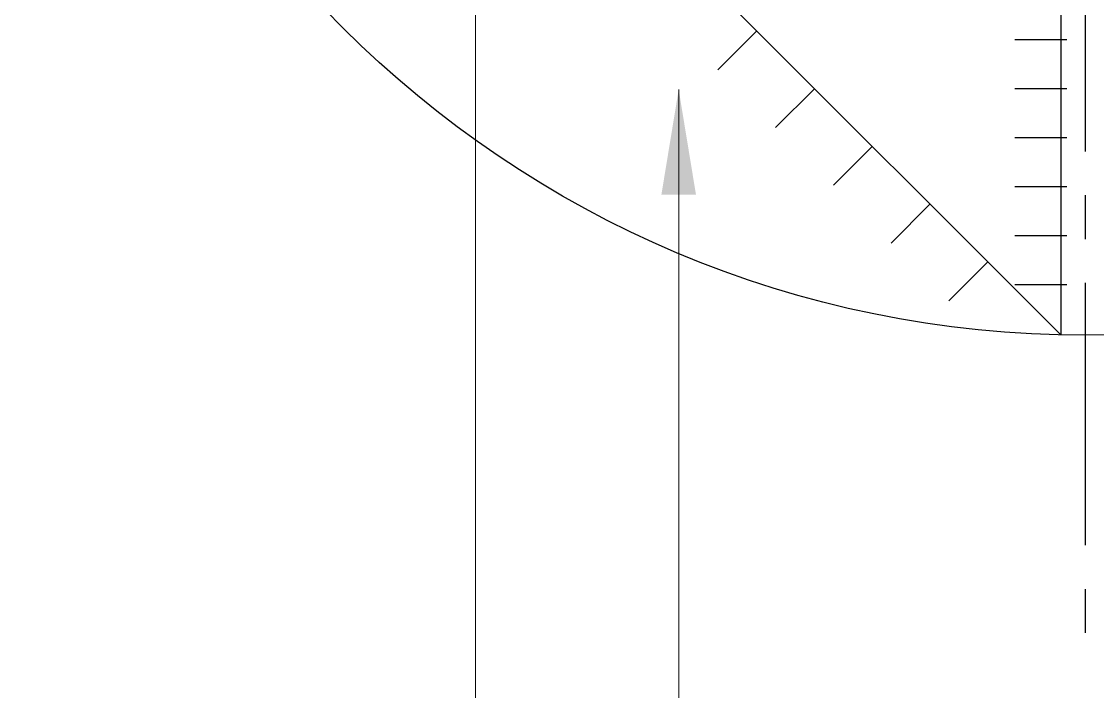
# Model space of a CAD drawing. Header units: millimetres. Extents: x -121190 to 167528, y -50070 to 22631.
# Drawn here: x 23907 to 25444, y 3168 to 4125 of the extents above; entities that cross this region are included whole.
import ezdxf

# ---------------------------------------------------------------- set-up
doc = ezdxf.new("R2010")
doc.units = ezdxf.units.MM
doc.header["$MEASUREMENT"] = 0
doc.linetypes.add('CENTER2', pattern=[1.125, 0.75, -0.125, 0.125, -0.125])
doc.layers.add('10.HATCH', color=9, linetype='Continuous')
doc.layers.add('CDC.01.AXIS', color=160, linetype='CENTER2')
doc.layers.add('CDC_03.BORDER', color=3, linetype='Continuous', lineweight=25)
doc.layers.add('CDC_11.NOTE', color=8, linetype='Continuous', lineweight=18)
doc.styles.get("Standard").update_dxf_attribs({"font": 'txt_____.ttf'})
doc.dimstyles.new('DIM 1-100', dxfattribs={"dimscale": 100, "dimtxt": 4, "dimasz": 1.5, "dimexe": 1, "dimexo": 0, "dimgap": 1, "dimtad": 1, "dimdec": 0, "dimdsep": 46, "dimtxsty": 'Standard', "dimblk": 'ARCHTICK', "dimcen": 0, "dimdle": 1, "dimclrd": 256, "dimclre": 256, "dimclrt": 7, "dimazin": 2, "dimtp": 0.1, "dimtm": 0.1, "dimtfac": 0.71, "dimtdec": 0, "dimtofl": 0, "dimtmove": 2, "dimatfit": 3, "dimfxl": 1, "dimtolj": 1, "dimlwd": -1, "dimlwe": -1, "dimarcsym": 0})

# ---------------------------------------------------------------- blocks, each defined once
blk = doc.blocks.new('_ArchTick')
at = {"color": 0, "linetype": 'ByBlock', "const_width": 0.15}
blk.add_lwpolyline([(-0.5, -0.5), (0.5, 0.5)], dxfattribs=at)

msp = doc.modelspace()

# ---------------------------------------------------------------- linework, layer by layer
at = {"layer": '10.HATCH', "ltscale": 10}
for p, q in [((24901.9, 4056), (24957.4, 4111.5)), ((25326.2, 4099.4), (25396.2, 4099.4)), ((25326.2, 4099.4), (25396.2, 4099.4)), ((25326.3, 4099.4), (25396.3, 4099.4)), ((25326.3, 4099.4), (25396.3, 4099.4)), ((25326.4, 4099.4), (25396.4, 4099.4)), ((25326.4, 4099.4), (25396.4, 4099.4)), ((25326.5, 4099.4), (25396.5, 4099.4)), ((25326.5, 4099.4), (25396.5, 4099.4)), ((25326.6, 4099.4), (25396.6, 4099.4)), ((25326.6, 4099.4), (25396.6, 4099.4)), ((25326.6, 4099.4), (25396.6, 4099.4)), ((25326.7, 4099.4), (25396.7, 4099.4)), ((25326.7, 4099.4), (25396.7, 4099.4)), ((25326.8, 4099.4), (25396.8, 4099.4)), ((25326.8, 4099.4), (25396.8, 4099.4)), ((25326.9, 4099.4), (25396.9, 4099.4)), ((25326.9, 4099.4), (25396.9, 4099.4)), ((25326.9, 4099.4), (25396.9, 4099.4)), ((25327, 4099.4), (25397, 4099.4)), ((25327, 4099.4), (25397, 4099.4)), ((25327.1, 4099.4), (25397.1, 4099.4)), ((25327.1, 4099.4), (25397.1, 4099.4)), ((25327.2, 4099.4), (25397.2, 4099.4)), ((25327.2, 4099.4), (25397.2, 4099.4)), ((25327.3, 4099.4), (25397.3, 4099.4)), ((25327.3, 4099.4), (25397.3, 4099.4)), ((25327.3, 4099.4), (25397.3, 4099.4)), ((25327.4, 4099.4), (25397.4, 4099.4)), ((25327.4, 4099.4), (25397.4, 4099.4)), ((25327.5, 4099.4), (25397.5, 4099.4)), ((25327.5, 4099.4), (25397.5, 4099.4)), ((25327.6, 4099.4), (25397.6, 4099.4)), ((25327.6, 4099.4), (25397.6, 4099.4)), ((25327.6, 4099.4), (25397.6, 4099.4)), ((25327.7, 4099.4), (25397.7, 4099.4)), ((25327.7, 4099.4), (25397.7, 4099.4)), ((25327.8, 4099.4), (25397.8, 4099.4)), ((25327.8, 4099.4), (25397.8, 4099.4)), ((25327.9, 4099.4), (25397.9, 4099.4)), ((25327.9, 4099.4), (25397.9, 4099.4)), ((25328, 4099.4), (25398, 4099.4)), ((25328, 4099.4), (25398, 4099.4)), ((25328, 4099.4), (25398, 4099.4)), ((25328.1, 4099.4), (25398.1, 4099.4)), ((25328.1, 4099.4), (25398.1, 4099.4)), ((25328.2, 4099.4), (25398.2, 4099.4)), ((25328.2, 4099.4), (25398.2, 4099.4)), ((25328.3, 4099.4), (25398.3, 4099.4)), ((25328.3, 4099.4), (25398.3, 4099.4)), ((25328.3, 4099.4), (25398.3, 4099.4)), ((25328.4, 4099.4), (25398.4, 4099.4)), ((25328.4, 4099.4), (25398.4, 4099.4)), ((25328.5, 4099.4), (25398.5, 4099.4)), ((25328.5, 4099.4), (25398.5, 4099.4)), ((25328.6, 4099.4), (25398.6, 4099.4)), ((25328.6, 4099.4), (25398.6, 4099.4)), ((25328.7, 4099.4), (25398.7, 4099.4)), ((25328.7, 4099.4), (25398.7, 4099.4)), ((25328.7, 4099.4), (25398.7, 4099.4)), ((25328.8, 4099.4), (25398.8, 4099.4)), ((25328.8, 4099.4), (25398.8, 4099.4)), ((25328.9, 4099.4), (25398.9, 4099.4)), ((25328.9, 4099.4), (25398.9, 4099.4)), ((25329, 4099.4), (25399, 4099.4)), ((25329, 4099.4), (25399, 4099.4)), ((25329, 4099.4), (25399, 4099.4)), ((25329.1, 4099.4), (25399.1, 4099.4)), ((25329.1, 4099.4), (25399.1, 4099.4)), ((25329.2, 4099.4), (25399.2, 4099.4)), ((25329.2, 4099.4), (25399.2, 4099.4)), ((25329.3, 4099.4), (25399.3, 4099.4)), ((25329.3, 4099.4), (25399.3, 4099.4)), ((25329.4, 4099.4), (25399.4, 4099.4)), ((25329.4, 4099.4), (25399.4, 4099.4)), ((25329.4, 4099.4), (25399.4, 4099.4)), ((25329.5, 4099.4), (25399.5, 4099.4)), ((25329.5, 4099.4), (25399.5, 4099.4)), ((25329.6, 4099.4), (25399.6, 4099.4)), ((25329.6, 4099.4), (25399.6, 4099.4)), ((25329.7, 4099.4), (25399.7, 4099.4)), ((25329.7, 4099.4), (25399.7, 4099.4)), ((25329.7, 4099.4), (25399.7, 4099.4)), ((25329.8, 4099.4), (25399.8, 4099.4)), ((25329.8, 4099.4), (25399.8, 4099.4)), ((25329.9, 4099.4), (25399.9, 4099.4)), ((25329.9, 4099.4), (25399.9, 4099.4)), ((25330, 4099.4), (25400, 4099.4)), ((25330, 4099.4), (25400, 4099.4)), ((25330.1, 4099.4), (25400.1, 4099.4)), ((25330.1, 4099.4), (25400.1, 4099.4)), ((25330.1, 4099.4), (25400.1, 4099.4)), ((25330.2, 4099.4), (25400.2, 4099.4)), ((25330.2, 4099.4), (25400.2, 4099.4)), ((25330.3, 4099.4), (25400.3, 4099.4)), ((25330.3, 4099.4), (25400.3, 4099.4)), ((25330.4, 4099.4), (25400.4, 4099.4)), ((25330.4, 4099.4), (25400.4, 4099.4)), ((25330.4, 4099.4), (25400.4, 4099.4)), ((25330.5, 4099.4), (25400.5, 4099.4)), ((25330.5, 4099.4), (25400.5, 4099.4)), ((24984.4, 3973.6), (25039.9, 4029)), ((25326.2, 4029.4), (25396.2, 4029.4)), ((25326.2, 4029.4), (25396.2, 4029.4)), ((25326.3, 4029.4), (25396.3, 4029.4)), ((25326.3, 4029.4), (25396.3, 4029.4)), ((25326.4, 4029.4), (25396.4, 4029.4)), ((25326.4, 4029.4), (25396.4, 4029.4)), ((25326.5, 4029.4), (25396.5, 4029.4)), ((25326.5, 4029.4), (25396.5, 4029.4)), ((25326.6, 4029.4), (25396.6, 4029.4)), ((25326.6, 4029.4), (25396.6, 4029.4)), ((25326.6, 4029.4), (25396.6, 4029.4)), ((25326.7, 4029.4), (25396.7, 4029.4)), ((25326.7, 4029.4), (25396.7, 4029.4)), ((25326.8, 4029.4), (25396.8, 4029.4)), ((25326.8, 4029.4), (25396.8, 4029.4)), ((25326.9, 4029.4), (25396.9, 4029.4)), ((25326.9, 4029.4), (25396.9, 4029.4)), ((25326.9, 4029.4), (25396.9, 4029.4)), ((25327, 4029.4), (25397, 4029.4)), ((25327, 4029.4), (25397, 4029.4)), ((25327.1, 4029.4), (25397.1, 4029.4)), ((25327.1, 4029.4), (25397.1, 4029.4)), ((25327.2, 4029.4), (25397.2, 4029.4)), ((25327.2, 4029.4), (25397.2, 4029.4)), ((25327.3, 4029.4), (25397.3, 4029.4)), ((25327.3, 4029.4), (25397.3, 4029.4)), ((25327.3, 4029.4), (25397.3, 4029.4)), ((25327.4, 4029.4), (25397.4, 4029.4)), ((25327.4, 4029.4), (25397.4, 4029.4)), ((25327.5, 4029.4), (25397.5, 4029.4)), ((25327.5, 4029.4), (25397.5, 4029.4)), ((25327.6, 4029.4), (25397.6, 4029.4)), ((25327.6, 4029.4), (25397.6, 4029.4)), ((25327.6, 4029.4), (25397.6, 4029.4)), ((25327.7, 4029.4), (25397.7, 4029.4)), ((25327.7, 4029.4), (25397.7, 4029.4)), ((25327.8, 4029.4), (25397.8, 4029.4)), ((25327.8, 4029.4), (25397.8, 4029.4)), ((25327.9, 4029.4), (25397.9, 4029.4)), ((25327.9, 4029.4), (25397.9, 4029.4)), ((25328, 4029.4), (25398, 4029.4)), ((25328, 4029.4), (25398, 4029.4)), ((25328, 4029.4), (25398, 4029.4)), ((25328.1, 4029.4), (25398.1, 4029.4)), ((25328.1, 4029.4), (25398.1, 4029.4)), ((25328.2, 4029.4), (25398.2, 4029.4)), ((25328.2, 4029.4), (25398.2, 4029.4)), ((25328.3, 4029.4), (25398.3, 4029.4)), ((25328.3, 4029.4), (25398.3, 4029.4)), ((25328.3, 4029.4), (25398.3, 4029.4)), ((25328.4, 4029.4), (25398.4, 4029.4)), ((25328.4, 4029.4), (25398.4, 4029.4)), ((25328.5, 4029.4), (25398.5, 4029.4)), ((25328.5, 4029.4), (25398.5, 4029.4)), ((25328.6, 4029.4), (25398.6, 4029.4)), ((25328.6, 4029.4), (25398.6, 4029.4)), ((25328.7, 4029.4), (25398.7, 4029.4)), ((25328.7, 4029.4), (25398.7, 4029.4)), ((25328.7, 4029.4), (25398.7, 4029.4)), ((25328.8, 4029.4), (25398.8, 4029.4)), ((25328.8, 4029.4), (25398.8, 4029.4)), ((25328.9, 4029.4), (25398.9, 4029.4)), ((25328.9, 4029.4), (25398.9, 4029.4)), ((25329, 4029.4), (25399, 4029.4)), ((25329, 4029.4), (25399, 4029.4)), ((25329, 4029.4), (25399, 4029.4)), ((25329.1, 4029.4), (25399.1, 4029.4)), ((25329.1, 4029.4), (25399.1, 4029.4)), ((25329.2, 4029.4), (25399.2, 4029.4)), ((25329.2, 4029.4), (25399.2, 4029.4)), ((25329.3, 4029.4), (25399.3, 4029.4)), ((25329.3, 4029.4), (25399.3, 4029.4)), ((25329.4, 4029.4), (25399.4, 4029.4)), ((25329.4, 4029.4), (25399.4, 4029.4)), ((25329.4, 4029.4), (25399.4, 4029.4)), ((25329.5, 4029.4), (25399.5, 4029.4)), ((25329.5, 4029.4), (25399.5, 4029.4)), ((25329.6, 4029.4), (25399.6, 4029.4)), ((25329.6, 4029.4), (25399.6, 4029.4)), ((25329.7, 4029.4), (25399.7, 4029.4)), ((25329.7, 4029.4), (25399.7, 4029.4)), ((25329.7, 4029.4), (25399.7, 4029.4)), ((25329.8, 4029.4), (25399.8, 4029.4)), ((25329.8, 4029.4), (25399.8, 4029.4)), ((25329.9, 4029.4), (25399.9, 4029.4)), ((25329.9, 4029.4), (25399.9, 4029.4)), ((25330, 4029.4), (25400, 4029.4)), ((25330, 4029.4), (25400, 4029.4)), ((25330.1, 4029.4), (25400.1, 4029.4)), ((25330.1, 4029.4), (25400.1, 4029.4)), ((25330.1, 4029.4), (25400.1, 4029.4)), ((25330.2, 4029.4), (25400.2, 4029.4)), ((25330.2, 4029.4), (25400.2, 4029.4)), ((25330.3, 4029.4), (25400.3, 4029.4)), ((25330.3, 4029.4), (25400.3, 4029.4)), ((25330.4, 4029.4), (25400.4, 4029.4)), ((25330.4, 4029.4), (25400.4, 4029.4)), ((25330.4, 4029.4), (25400.4, 4029.4)), ((25330.5, 4029.4), (25400.5, 4029.4)), ((25330.5, 4029.4), (25400.5, 4029.4)), ((25326.2, 3959.4), (25396.2, 3959.4)), ((25326.2, 3959.4), (25396.2, 3959.4)), ((25326.3, 3959.4), (25396.3, 3959.4)), ((25326.3, 3959.4), (25396.3, 3959.4)), ((25326.4, 3959.4), (25396.4, 3959.4)), ((25326.4, 3959.4), (25396.4, 3959.4)), ((25326.5, 3959.4), (25396.5, 3959.4)), ((25326.5, 3959.4), (25396.5, 3959.4)), ((25326.6, 3959.4), (25396.6, 3959.4)), ((25326.6, 3959.4), (25396.6, 3959.4)), ((25326.6, 3959.4), (25396.6, 3959.4)), ((25326.7, 3959.4), (25396.7, 3959.4)), ((25326.7, 3959.4), (25396.7, 3959.4)), ((25326.8, 3959.4), (25396.8, 3959.4)), ((25326.8, 3959.4), (25396.8, 3959.4)), ((25326.9, 3959.4), (25396.9, 3959.4)), ((25326.9, 3959.4), (25396.9, 3959.4)), ((25326.9, 3959.4), (25396.9, 3959.4)), ((25327, 3959.4), (25397, 3959.4)), ((25327, 3959.4), (25397, 3959.4)), ((25327.1, 3959.4), (25397.1, 3959.4)), ((25327.1, 3959.4), (25397.1, 3959.4)), ((25327.2, 3959.4), (25397.2, 3959.4)), ((25327.2, 3959.4), (25397.2, 3959.4)), ((25327.3, 3959.4), (25397.3, 3959.4)), ((25327.3, 3959.4), (25397.3, 3959.4)), ((25327.3, 3959.4), (25397.3, 3959.4)), ((25327.4, 3959.4), (25397.4, 3959.4)), ((25327.4, 3959.4), (25397.4, 3959.4)), ((25327.5, 3959.4), (25397.5, 3959.4)), ((25327.5, 3959.4), (25397.5, 3959.4)), ((25327.6, 3959.4), (25397.6, 3959.4)), ((25327.6, 3959.4), (25397.6, 3959.4)), ((25327.6, 3959.4), (25397.6, 3959.4)), ((25327.7, 3959.4), (25397.7, 3959.4)), ((25327.7, 3959.4), (25397.7, 3959.4)), ((25327.8, 3959.4), (25397.8, 3959.4)), ((25327.8, 3959.4), (25397.8, 3959.4)), ((25327.9, 3959.4), (25397.9, 3959.4)), ((25327.9, 3959.4), (25397.9, 3959.4)), ((25328, 3959.4), (25398, 3959.4)), ((25328, 3959.4), (25398, 3959.4)), ((25328, 3959.4), (25398, 3959.4)), ((25328.1, 3959.4), (25398.1, 3959.4)), ((25328.1, 3959.4), (25398.1, 3959.4)), ((25328.2, 3959.4), (25398.2, 3959.4)), ((25328.2, 3959.4), (25398.2, 3959.4)), ((25328.3, 3959.4), (25398.3, 3959.4)), ((25328.3, 3959.4), (25398.3, 3959.4)), ((25328.3, 3959.4), (25398.3, 3959.4)), ((25328.4, 3959.4), (25398.4, 3959.4)), ((25328.4, 3959.4), (25398.4, 3959.4)), ((25328.5, 3959.4), (25398.5, 3959.4)), ((25328.5, 3959.4), (25398.5, 3959.4)), ((25328.6, 3959.4), (25398.6, 3959.4)), ((25328.6, 3959.4), (25398.6, 3959.4)), ((25328.7, 3959.4), (25398.7, 3959.4)), ((25328.7, 3959.4), (25398.7, 3959.4)), ((25328.7, 3959.4), (25398.7, 3959.4)), ((25328.8, 3959.4), (25398.8, 3959.4)), ((25328.8, 3959.4), (25398.8, 3959.4)), ((25328.9, 3959.4), (25398.9, 3959.4)), ((25328.9, 3959.4), (25398.9, 3959.4)), ((25329, 3959.4), (25399, 3959.4)), ((25329, 3959.4), (25399, 3959.4)), ((25329, 3959.4), (25399, 3959.4)), ((25329.1, 3959.4), (25399.1, 3959.4)), ((25329.1, 3959.4), (25399.1, 3959.4)), ((25329.2, 3959.4), (25399.2, 3959.4)), ((25329.2, 3959.4), (25399.2, 3959.4)), ((25329.3, 3959.4), (25399.3, 3959.4)), ((25329.3, 3959.4), (25399.3, 3959.4)), ((25329.4, 3959.4), (25399.4, 3959.4)), ((25329.4, 3959.4), (25399.4, 3959.4)), ((25329.4, 3959.4), (25399.4, 3959.4)), ((25329.5, 3959.4), (25399.5, 3959.4)), ((25329.5, 3959.4), (25399.5, 3959.4)), ((25329.6, 3959.4), (25399.6, 3959.4)), ((25329.6, 3959.4), (25399.6, 3959.4)), ((25329.7, 3959.4), (25399.7, 3959.4)), ((25329.7, 3959.4), (25399.7, 3959.4)), ((25329.7, 3959.4), (25399.7, 3959.4)), ((25329.8, 3959.4), (25399.8, 3959.4)), ((25329.8, 3959.4), (25399.8, 3959.4)), ((25329.9, 3959.4), (25399.9, 3959.4)), ((25329.9, 3959.4), (25399.9, 3959.4)), ((25330, 3959.4), (25400, 3959.4)), ((25330, 3959.4), (25400, 3959.4)), ((25330.1, 3959.4), (25400.1, 3959.4)), ((25330.1, 3959.4), (25400.1, 3959.4)), ((25330.1, 3959.4), (25400.1, 3959.4)), ((25330.2, 3959.4), (25400.2, 3959.4)), ((25330.2, 3959.4), (25400.2, 3959.4)), ((25330.3, 3959.4), (25400.3, 3959.4)), ((25330.3, 3959.4), (25400.3, 3959.4)), ((25330.4, 3959.4), (25400.4, 3959.4)), ((25330.4, 3959.4), (25400.4, 3959.4)), ((25330.4, 3959.4), (25400.4, 3959.4)), ((25330.5, 3959.4), (25400.5, 3959.4)), ((25330.5, 3959.4), (25400.5, 3959.4)), ((25066.9, 3891.1), (25122.3, 3946.6)), ((25326.2, 3889.4), (25396.2, 3889.4)), ((25326.2, 3889.4), (25396.2, 3889.4)), ((25326.3, 3889.4), (25396.3, 3889.4)), ((25326.3, 3889.4), (25396.3, 3889.4)), ((25326.4, 3889.4), (25396.4, 3889.4)), ((25326.4, 3889.4), (25396.4, 3889.4)), ((25326.5, 3889.4), (25396.5, 3889.4)), ((25326.5, 3889.4), (25396.5, 3889.4)), ((25326.6, 3889.4), (25396.6, 3889.4)), ((25326.6, 3889.4), (25396.6, 3889.4)), ((25326.6, 3889.4), (25396.6, 3889.4)), ((25326.7, 3889.4), (25396.7, 3889.4)), ((25326.7, 3889.4), (25396.7, 3889.4)), ((25326.8, 3889.4), (25396.8, 3889.4)), ((25326.8, 3889.4), (25396.8, 3889.4)), ((25326.9, 3889.4), (25396.9, 3889.4)), ((25326.9, 3889.4), (25396.9, 3889.4)), ((25326.9, 3889.4), (25396.9, 3889.4)), ((25327, 3889.4), (25397, 3889.4)), ((25327, 3889.4), (25397, 3889.4)), ((25327.1, 3889.4), (25397.1, 3889.4)), ((25327.1, 3889.4), (25397.1, 3889.4)), ((25327.2, 3889.4), (25397.2, 3889.4)), ((25327.2, 3889.4), (25397.2, 3889.4)), ((25327.3, 3889.4), (25397.3, 3889.4)), ((25327.3, 3889.4), (25397.3, 3889.4)), ((25327.3, 3889.4), (25397.3, 3889.4)), ((25327.4, 3889.4), (25397.4, 3889.4)), ((25327.4, 3889.4), (25397.4, 3889.4)), ((25327.5, 3889.4), (25397.5, 3889.4)), ((25327.5, 3889.4), (25397.5, 3889.4)), ((25327.6, 3889.4), (25397.6, 3889.4)), ((25327.6, 3889.4), (25397.6, 3889.4)), ((25327.6, 3889.4), (25397.6, 3889.4)), ((25327.7, 3889.4), (25397.7, 3889.4)), ((25327.7, 3889.4), (25397.7, 3889.4)), ((25327.8, 3889.4), (25397.8, 3889.4)), ((25327.8, 3889.4), (25397.8, 3889.4)), ((25327.9, 3889.4), (25397.9, 3889.4)), ((25327.9, 3889.4), (25397.9, 3889.4)), ((25328, 3889.4), (25398, 3889.4)), ((25328, 3889.4), (25398, 3889.4)), ((25328, 3889.4), (25398, 3889.4)), ((25328.1, 3889.4), (25398.1, 3889.4)), ((25328.1, 3889.4), (25398.1, 3889.4)), ((25328.2, 3889.4), (25398.2, 3889.4)), ((25328.2, 3889.4), (25398.2, 3889.4)), ((25328.3, 3889.4), (25398.3, 3889.4)), ((25328.3, 3889.4), (25398.3, 3889.4)), ((25328.3, 3889.4), (25398.3, 3889.4)), ((25328.4, 3889.4), (25398.4, 3889.4)), ((25328.4, 3889.4), (25398.4, 3889.4)), ((25328.5, 3889.4), (25398.5, 3889.4)), ((25328.5, 3889.4), (25398.5, 3889.4)), ((25328.6, 3889.4), (25398.6, 3889.4)), ((25328.6, 3889.4), (25398.6, 3889.4)), ((25328.7, 3889.4), (25398.7, 3889.4)), ((25328.7, 3889.4), (25398.7, 3889.4)), ((25328.7, 3889.4), (25398.7, 3889.4)), ((25328.8, 3889.4), (25398.8, 3889.4)), ((25328.8, 3889.4), (25398.8, 3889.4)), ((25328.9, 3889.4), (25398.9, 3889.4)), ((25328.9, 3889.4), (25398.9, 3889.4)), ((25329, 3889.4), (25399, 3889.4)), ((25329, 3889.4), (25399, 3889.4)), ((25329, 3889.4), (25399, 3889.4)), ((25329.1, 3889.4), (25399.1, 3889.4)), ((25329.1, 3889.4), (25399.1, 3889.4)), ((25329.2, 3889.4), (25399.2, 3889.4)), ((25329.2, 3889.4), (25399.2, 3889.4)), ((25329.3, 3889.4), (25399.3, 3889.4)), ((25329.3, 3889.4), (25399.3, 3889.4)), ((25329.4, 3889.4), (25399.4, 3889.4)), ((25329.4, 3889.4), (25399.4, 3889.4)), ((25329.4, 3889.4), (25399.4, 3889.4)), ((25329.5, 3889.4), (25399.5, 3889.4)), ((25329.5, 3889.4), (25399.5, 3889.4)), ((25329.6, 3889.4), (25399.6, 3889.4)), ((25329.6, 3889.4), (25399.6, 3889.4)), ((25329.7, 3889.4), (25399.7, 3889.4)), ((25329.7, 3889.4), (25399.7, 3889.4)), ((25329.7, 3889.4), (25399.7, 3889.4)), ((25329.8, 3889.4), (25399.8, 3889.4)), ((25329.8, 3889.4), (25399.8, 3889.4)), ((25329.9, 3889.4), (25399.9, 3889.4)), ((25329.9, 3889.4), (25399.9, 3889.4)), ((25330, 3889.4), (25400, 3889.4)), ((25330, 3889.4), (25400, 3889.4)), ((25330.1, 3889.4), (25400.1, 3889.4)), ((25330.1, 3889.4), (25400.1, 3889.4)), ((25330.1, 3889.4), (25400.1, 3889.4)), ((25330.2, 3889.4), (25400.2, 3889.4)), ((25330.2, 3889.4), (25400.2, 3889.4)), ((25330.3, 3889.4), (25400.3, 3889.4)), ((25330.3, 3889.4), (25400.3, 3889.4)), ((25330.4, 3889.4), (25400.4, 3889.4)), ((25330.4, 3889.4), (25400.4, 3889.4)), ((25330.4, 3889.4), (25400.4, 3889.4)), ((25330.5, 3889.4), (25400.5, 3889.4)), ((25330.5, 3889.4), (25400.5, 3889.4)), ((25149.4, 3808.6), (25204.8, 3864.1)), ((25326.2, 3819.4), (25396.2, 3819.4)), ((25326.2, 3819.4), (25396.2, 3819.4)), ((25326.3, 3819.4), (25396.3, 3819.4)), ((25326.3, 3819.4), (25396.3, 3819.4)), ((25326.4, 3819.4), (25396.4, 3819.4)), ((25326.4, 3819.4), (25396.4, 3819.4)), ((25326.5, 3819.4), (25396.5, 3819.4)), ((25326.5, 3819.4), (25396.5, 3819.4)), ((25326.6, 3819.4), (25396.6, 3819.4)), ((25326.6, 3819.4), (25396.6, 3819.4)), ((25326.6, 3819.4), (25396.6, 3819.4)), ((25326.7, 3819.4), (25396.7, 3819.4)), ((25326.7, 3819.4), (25396.7, 3819.4)), ((25326.8, 3819.4), (25396.8, 3819.4)), ((25326.8, 3819.4), (25396.8, 3819.4)), ((25326.9, 3819.4), (25396.9, 3819.4)), ((25326.9, 3819.4), (25396.9, 3819.4)), ((25326.9, 3819.4), (25396.9, 3819.4)), ((25327, 3819.4), (25397, 3819.4)), ((25327, 3819.4), (25397, 3819.4)), ((25327.1, 3819.4), (25397.1, 3819.4)), ((25327.1, 3819.4), (25397.1, 3819.4)), ((25327.2, 3819.4), (25397.2, 3819.4)), ((25327.2, 3819.4), (25397.2, 3819.4)), ((25327.3, 3819.4), (25397.3, 3819.4)), ((25327.3, 3819.4), (25397.3, 3819.4)), ((25327.3, 3819.4), (25397.3, 3819.4)), ((25327.4, 3819.4), (25397.4, 3819.4)), ((25327.4, 3819.4), (25397.4, 3819.4)), ((25327.5, 3819.4), (25397.5, 3819.4)), ((25327.5, 3819.4), (25397.5, 3819.4)), ((25327.6, 3819.4), (25397.6, 3819.4)), ((25327.6, 3819.4), (25397.6, 3819.4)), ((25327.6, 3819.4), (25397.6, 3819.4)), ((25327.7, 3819.4), (25397.7, 3819.4)), ((25327.7, 3819.4), (25397.7, 3819.4)), ((25327.8, 3819.4), (25397.8, 3819.4)), ((25327.8, 3819.4), (25397.8, 3819.4)), ((25327.9, 3819.4), (25397.9, 3819.4)), ((25327.9, 3819.4), (25397.9, 3819.4)), ((25328, 3819.4), (25398, 3819.4)), ((25328, 3819.4), (25398, 3819.4)), ((25328, 3819.4), (25398, 3819.4)), ((25328.1, 3819.4), (25398.1, 3819.4)), ((25328.1, 3819.4), (25398.1, 3819.4)), ((25328.2, 3819.4), (25398.2, 3819.4)), ((25328.2, 3819.4), (25398.2, 3819.4)), ((25328.3, 3819.4), (25398.3, 3819.4)), ((25328.3, 3819.4), (25398.3, 3819.4)), ((25328.3, 3819.4), (25398.3, 3819.4)), ((25328.4, 3819.4), (25398.4, 3819.4)), ((25328.4, 3819.4), (25398.4, 3819.4)), ((25328.5, 3819.4), (25398.5, 3819.4)), ((25328.5, 3819.4), (25398.5, 3819.4)), ((25328.6, 3819.4), (25398.6, 3819.4)), ((25328.6, 3819.4), (25398.6, 3819.4)), ((25328.7, 3819.4), (25398.7, 3819.4)), ((25328.7, 3819.4), (25398.7, 3819.4)), ((25328.7, 3819.4), (25398.7, 3819.4)), ((25328.8, 3819.4), (25398.8, 3819.4)), ((25328.8, 3819.4), (25398.8, 3819.4)), ((25328.9, 3819.4), (25398.9, 3819.4)), ((25328.9, 3819.4), (25398.9, 3819.4)), ((25329, 3819.4), (25399, 3819.4)), ((25329, 3819.4), (25399, 3819.4)), ((25329, 3819.4), (25399, 3819.4)), ((25329.1, 3819.4), (25399.1, 3819.4)), ((25329.1, 3819.4), (25399.1, 3819.4)), ((25329.2, 3819.4), (25399.2, 3819.4)), ((25329.2, 3819.4), (25399.2, 3819.4)), ((25329.3, 3819.4), (25399.3, 3819.4)), ((25329.3, 3819.4), (25399.3, 3819.4)), ((25329.4, 3819.4), (25399.4, 3819.4)), ((25329.4, 3819.4), (25399.4, 3819.4)), ((25329.4, 3819.4), (25399.4, 3819.4)), ((25329.5, 3819.4), (25399.5, 3819.4)), ((25329.5, 3819.4), (25399.5, 3819.4)), ((25329.6, 3819.4), (25399.6, 3819.4)), ((25329.6, 3819.4), (25399.6, 3819.4)), ((25329.7, 3819.4), (25399.7, 3819.4)), ((25329.7, 3819.4), (25399.7, 3819.4)), ((25329.7, 3819.4), (25399.7, 3819.4)), ((25329.8, 3819.4), (25399.8, 3819.4)), ((25329.8, 3819.4), (25399.8, 3819.4)), ((25329.9, 3819.4), (25399.9, 3819.4)), ((25329.9, 3819.4), (25399.9, 3819.4)), ((25330, 3819.4), (25400, 3819.4)), ((25330, 3819.4), (25400, 3819.4)), ((25330.1, 3819.4), (25400.1, 3819.4)), ((25330.1, 3819.4), (25400.1, 3819.4)), ((25330.1, 3819.4), (25400.1, 3819.4)), ((25330.2, 3819.4), (25400.2, 3819.4)), ((25330.2, 3819.4), (25400.2, 3819.4)), ((25330.3, 3819.4), (25400.3, 3819.4)), ((25330.3, 3819.4), (25400.3, 3819.4)), ((25330.4, 3819.4), (25400.4, 3819.4)), ((25330.4, 3819.4), (25400.4, 3819.4)), ((25330.4, 3819.4), (25400.4, 3819.4)), ((25330.5, 3819.4), (25400.5, 3819.4)), ((25330.5, 3819.4), (25400.5, 3819.4)), ((25231.9, 3726.1), (25287.3, 3781.6)), ((25326.2, 3749.4), (25396.2, 3749.4)), ((25326.2, 3749.4), (25396.2, 3749.4)), ((25326.3, 3749.4), (25396.3, 3749.4)), ((25326.3, 3749.4), (25396.3, 3749.4)), ((25326.4, 3749.4), (25396.4, 3749.4)), ((25326.4, 3749.4), (25396.4, 3749.4)), ((25326.5, 3749.4), (25396.5, 3749.4)), ((25326.5, 3749.4), (25396.5, 3749.4)), ((25326.6, 3749.4), (25396.6, 3749.4)), ((25326.6, 3749.4), (25396.6, 3749.4)), ((25326.6, 3749.4), (25396.6, 3749.4)), ((25326.7, 3749.4), (25396.7, 3749.4)), ((25326.7, 3749.4), (25396.7, 3749.4)), ((25326.8, 3749.4), (25396.8, 3749.4)), ((25326.8, 3749.4), (25396.8, 3749.4)), ((25326.9, 3749.4), (25396.9, 3749.4)), ((25326.9, 3749.4), (25396.9, 3749.4)), ((25326.9, 3749.4), (25396.9, 3749.4)), ((25327, 3749.4), (25397, 3749.4)), ((25327, 3749.4), (25397, 3749.4)), ((25327.1, 3749.4), (25397.1, 3749.4)), ((25327.1, 3749.4), (25397.1, 3749.4)), ((25327.2, 3749.4), (25397.2, 3749.4)), ((25327.2, 3749.4), (25397.2, 3749.4)), ((25327.3, 3749.4), (25397.3, 3749.4)), ((25327.3, 3749.4), (25397.3, 3749.4)), ((25327.3, 3749.4), (25397.3, 3749.4)), ((25327.4, 3749.4), (25397.4, 3749.4)), ((25327.4, 3749.4), (25397.4, 3749.4)), ((25327.5, 3749.4), (25397.5, 3749.4)), ((25327.5, 3749.4), (25397.5, 3749.4)), ((25327.6, 3749.4), (25397.6, 3749.4)), ((25327.6, 3749.4), (25397.6, 3749.4)), ((25327.6, 3749.4), (25397.6, 3749.4)), ((25327.7, 3749.4), (25397.7, 3749.4)), ((25327.7, 3749.4), (25397.7, 3749.4)), ((25327.8, 3749.4), (25397.8, 3749.4)), ((25327.8, 3749.4), (25397.8, 3749.4)), ((25327.9, 3749.4), (25397.9, 3749.4)), ((25327.9, 3749.4), (25397.9, 3749.4)), ((25328, 3749.4), (25398, 3749.4)), ((25328, 3749.4), (25398, 3749.4)), ((25328, 3749.4), (25398, 3749.4)), ((25328.1, 3749.4), (25398.1, 3749.4)), ((25328.1, 3749.4), (25398.1, 3749.4)), ((25328.2, 3749.4), (25398.2, 3749.4)), ((25328.2, 3749.4), (25398.2, 3749.4)), ((25328.3, 3749.4), (25398.3, 3749.4)), ((25328.3, 3749.4), (25398.3, 3749.4)), ((25328.3, 3749.4), (25398.3, 3749.4)), ((25328.4, 3749.4), (25398.4, 3749.4)), ((25328.4, 3749.4), (25398.4, 3749.4)), ((25328.5, 3749.4), (25398.5, 3749.4)), ((25328.5, 3749.4), (25398.5, 3749.4)), ((25328.6, 3749.4), (25398.6, 3749.4)), ((25328.6, 3749.4), (25398.6, 3749.4)), ((25328.7, 3749.4), (25398.7, 3749.4)), ((25328.7, 3749.4), (25398.7, 3749.4)), ((25328.7, 3749.4), (25398.7, 3749.4)), ((25328.8, 3749.4), (25398.8, 3749.4)), ((25328.8, 3749.4), (25398.8, 3749.4)), ((25328.9, 3749.4), (25398.9, 3749.4)), ((25328.9, 3749.4), (25398.9, 3749.4)), ((25329, 3749.4), (25399, 3749.4)), ((25329, 3749.4), (25399, 3749.4)), ((25329, 3749.4), (25399, 3749.4)), ((25329.1, 3749.4), (25399.1, 3749.4)), ((25329.1, 3749.4), (25399.1, 3749.4)), ((25329.2, 3749.4), (25399.2, 3749.4)), ((25329.2, 3749.4), (25399.2, 3749.4)), ((25329.3, 3749.4), (25399.3, 3749.4)), ((25329.3, 3749.4), (25399.3, 3749.4)), ((25329.4, 3749.4), (25399.4, 3749.4)), ((25329.4, 3749.4), (25399.4, 3749.4)), ((25329.4, 3749.4), (25399.4, 3749.4)), ((25329.5, 3749.4), (25399.5, 3749.4)), ((25329.5, 3749.4), (25399.5, 3749.4)), ((25329.6, 3749.4), (25399.6, 3749.4)), ((25329.6, 3749.4), (25399.6, 3749.4)), ((25329.7, 3749.4), (25399.7, 3749.4)), ((25329.7, 3749.4), (25399.7, 3749.4)), ((25329.7, 3749.4), (25399.7, 3749.4)), ((25329.8, 3749.4), (25399.8, 3749.4)), ((25329.8, 3749.4), (25399.8, 3749.4)), ((25329.9, 3749.4), (25399.9, 3749.4)), ((25329.9, 3749.4), (25399.9, 3749.4)), ((25330, 3749.4), (25400, 3749.4)), ((25330, 3749.4), (25400, 3749.4)), ((25330.1, 3749.4), (25400.1, 3749.4)), ((25330.1, 3749.4), (25400.1, 3749.4)), ((25330.1, 3749.4), (25400.1, 3749.4)), ((25330.2, 3749.4), (25400.2, 3749.4)), ((25330.2, 3749.4), (25400.2, 3749.4)), ((25330.3, 3749.4), (25400.3, 3749.4)), ((25330.3, 3749.4), (25400.3, 3749.4)), ((25330.4, 3749.4), (25400.4, 3749.4)), ((25330.4, 3749.4), (25400.4, 3749.4)), ((25330.4, 3749.4), (25400.4, 3749.4)), ((25330.5, 3749.4), (25400.5, 3749.4)), ((25330.5, 3749.4), (25400.5, 3749.4))]:
    msp.add_line(p, q, dxfattribs=at)
at = {"layer": 'CDC.01.AXIS', "ltscale": 500}
msp.add_line((25426.3, 7126.8), (25426.3, 3226.8), dxfattribs=at)
at = {"layer": 'CDC_03.BORDER', "ltscale": 10}
for p, q in [((25391.9, 6676.8), (25391.9, 3676.8)), ((25391.9, 3677.2), (23926.9, 5141.8))]:
    msp.add_line(p, q, dxfattribs=at)
msp.add_circle((25426.9, 5176.8), 1500, dxfattribs=at)

# ---------------------------------------------------------------- leaders
at = {"layer": 'CDC_11.NOTE'}
for points in [[(24555.6, 4765.9), (24555.6, 2563.1), (21981.5, 2563.1)], [(24846, 4027.9), (24846, 2564.1), (28783.3, 2564.1)]]:
    msp.add_leader(points, dimstyle='DIM 1-100', dxfattribs=at)

doc.saveas('drawing.dxf')
